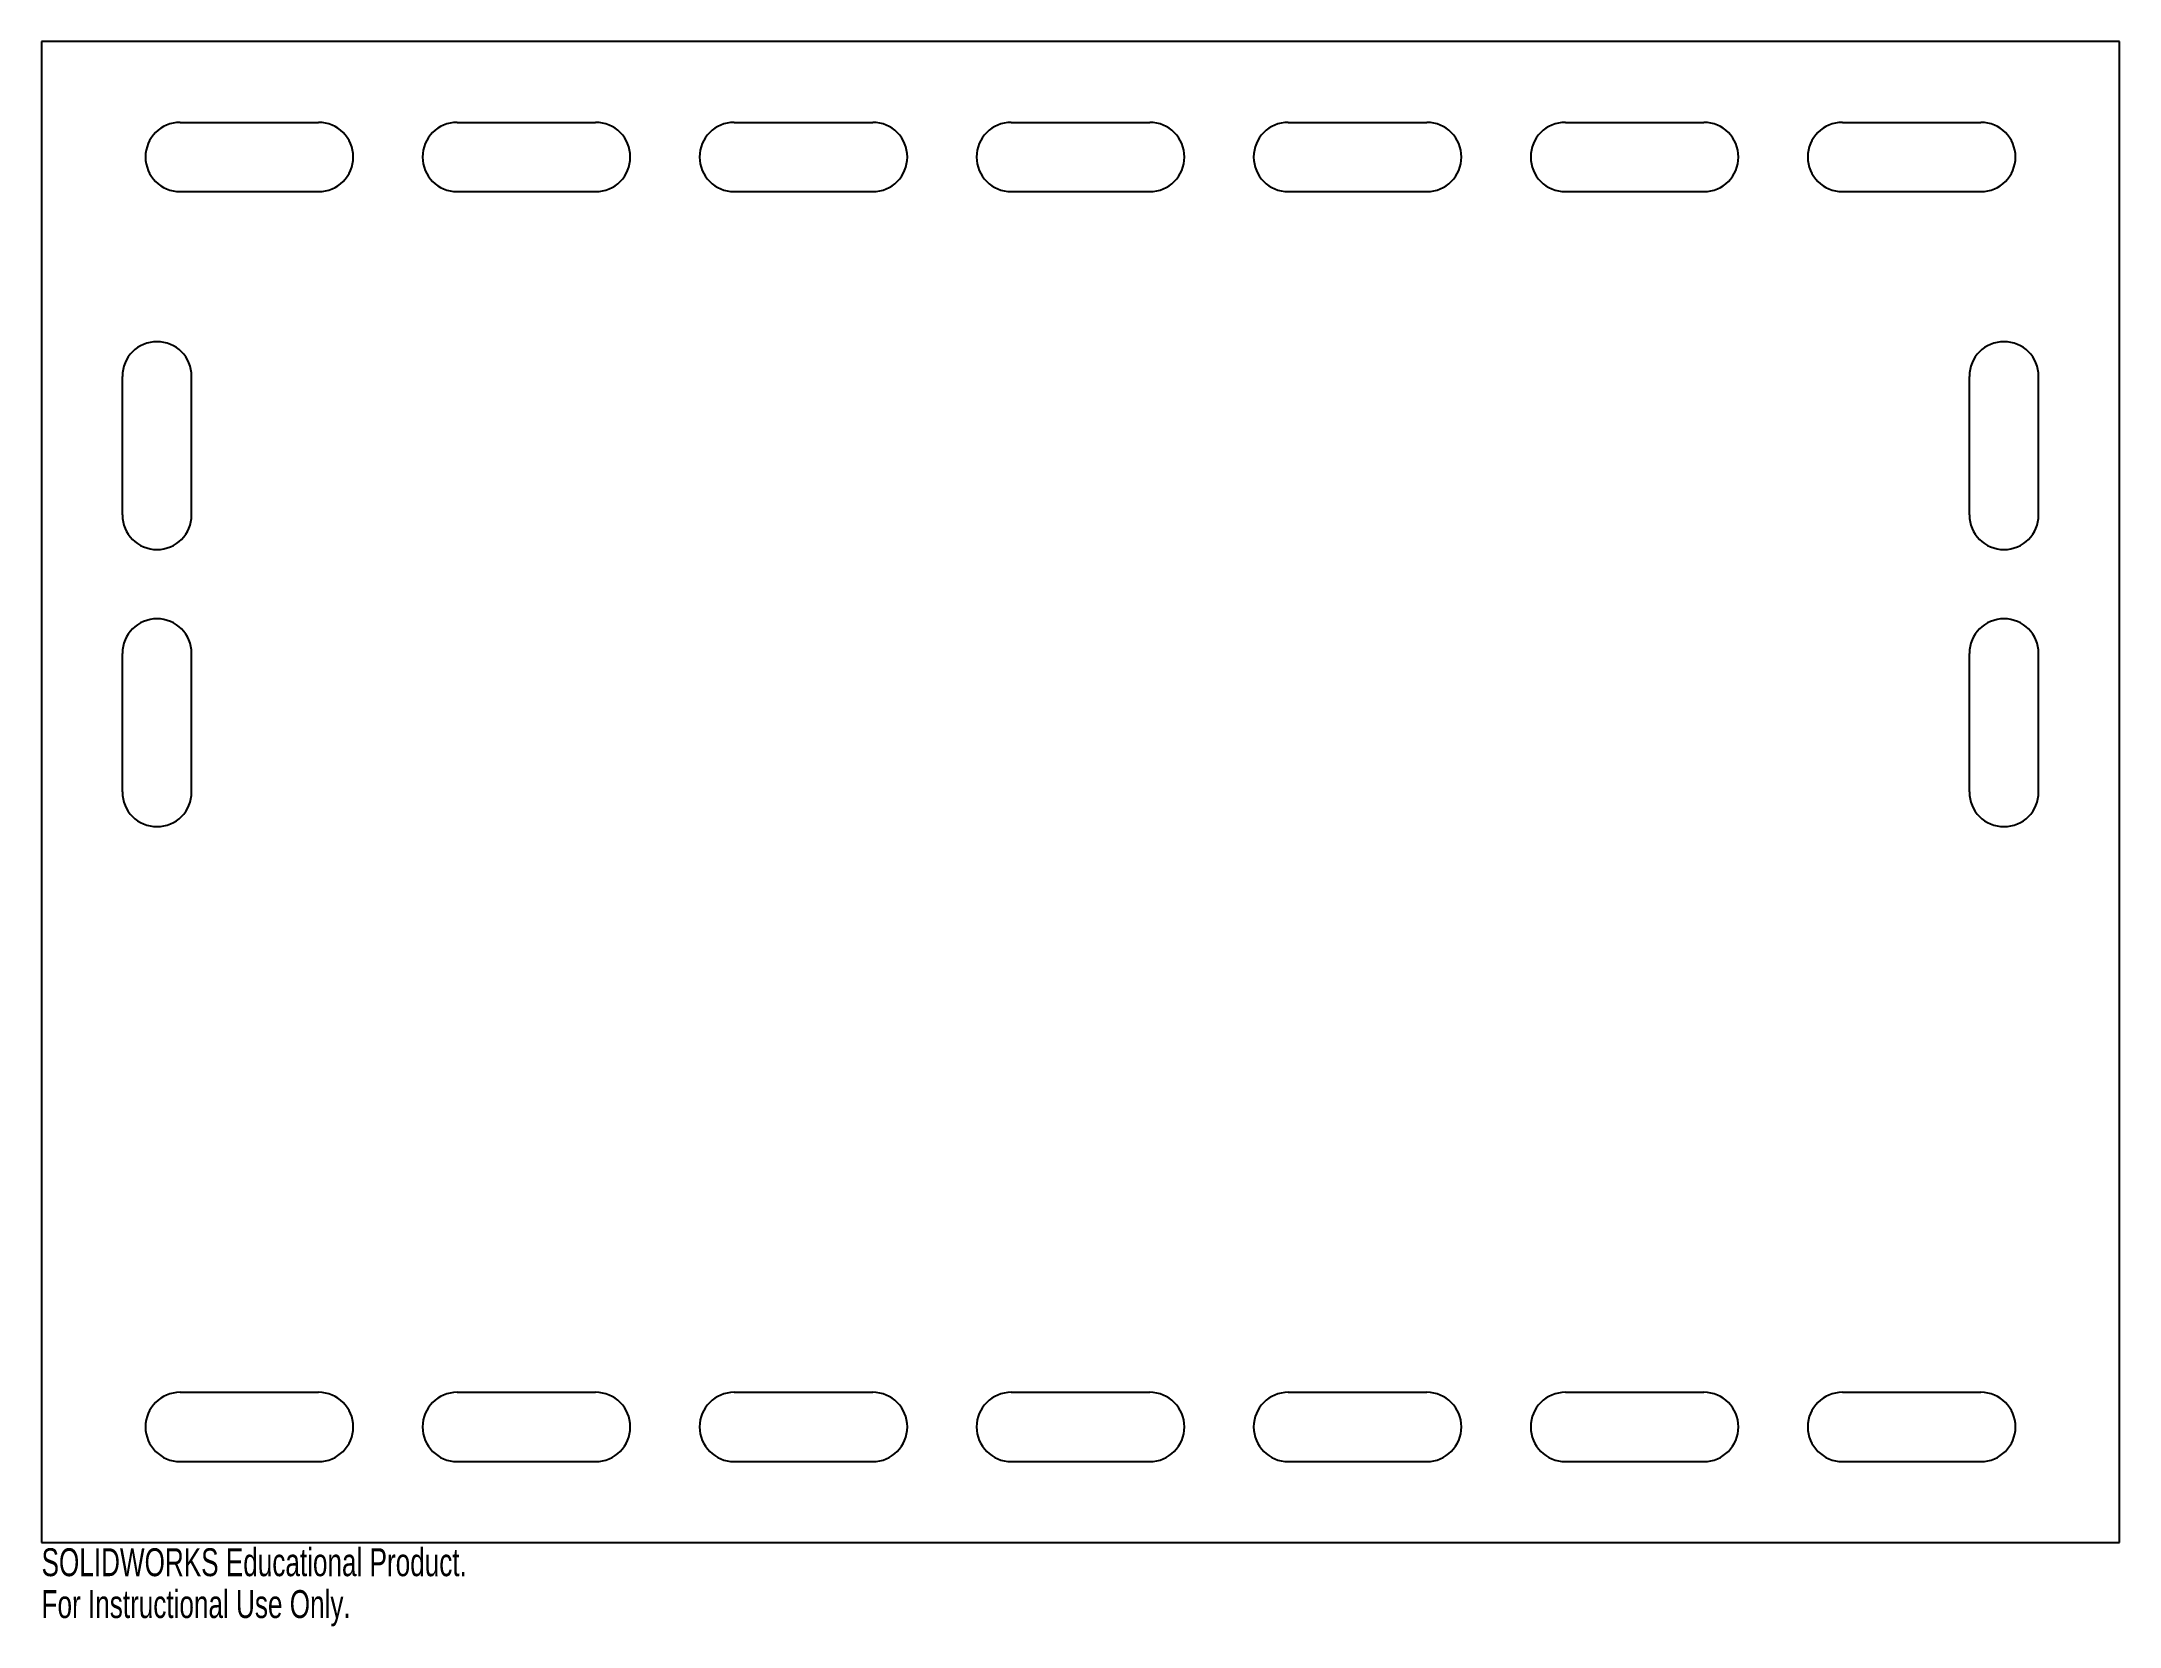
# Model space of a CAD drawing. Header units: millimetres. Extents: x 0 to 360, y -15 to 260.
import ezdxf

# ---------------------------------------------------------------- set-up
doc = ezdxf.new("R2010")
doc.units = ezdxf.units.MM
doc.styles.add('SLDTEXTSTYLE0', font='TXT', dxfattribs={"width": 0.7})

msp = doc.modelspace()

# ---------------------------------------------------------------- linework, layer by layer
at = {"color": 7, "linetype": 'Continuous', "lineweight": 25}
for p, q in [((0, 260), (0, 0)), ((360, 260), (0, 260)), ((360, 0), (360, 260)), ((24, 246), (48, 246)), ((72, 246), (96, 246)), ((120, 246), (144, 246)), ((168, 246), (192, 246)), ((216, 246), (240, 246)), ((264, 246), (288, 246)), ((312, 246), (336, 246)), ((24, 234), (48, 234)), ((72, 234), (96, 234)), ((120, 234), (144, 234)), ((168, 234), (192, 234)), ((216, 234), (240, 234)), ((264, 234), (288, 234)), ((312, 234), (336, 234)), ((14, 178), (14, 202)), ((26, 178), (26, 202)), ((334, 178), (334, 202)), ((346, 178), (346, 202)), ((14, 130), (14, 154)), ((26, 130), (26, 154)), ((334, 130), (334, 154)), ((346, 130), (346, 154)), ((24, 26), (48, 26)), ((72, 26), (96, 26)), ((120, 26), (144, 26)), ((168, 26), (192, 26)), ((216, 26), (240, 26)), ((264, 26), (288, 26)), ((312, 26), (336, 26)), ((24, 14), (48, 14)), ((72, 14), (96, 14)), ((120, 14), (144, 14)), ((168, 14), (192, 14)), ((216, 14), (240, 14)), ((264, 14), (288, 14)), ((312, 14), (336, 14)), ((0, 0), (360, 0))]:
    msp.add_line(p, q, dxfattribs=at)
for centre, start, end in [((24, 240), 90, 270), ((48, 240), 270, 90), ((72, 240), 90, 270), ((96, 240), 270, 90), ((120, 240), 90, 270), ((144, 240), 270, 90), ((168, 240), 90, 270), ((192, 240), 270, 90), ((216, 240), 90, 270), ((240, 240), 270, 90), ((264, 240), 90, 270), ((288, 240), 270, 90), ((312, 240), 90, 270), ((336, 240), 270, 90), ((20, 202), 0, 180), ((340, 202), 0, 180), ((20, 178), 180, 0), ((340, 178), 180, 0), ((20, 154), 0, 180), ((340, 154), 0, 180), ((20, 130), 180, 0), ((340, 130), 180, 0), ((24, 20), 90, 270), ((48, 20), 270, 90), ((72, 20), 90, 270), ((96, 20), 270, 90), ((120, 20), 90, 270), ((144, 20), 270, 90), ((168, 20), 90, 270), ((192, 20), 270, 90), ((216, 20), 90, 270), ((240, 20), 270, 90), ((264, 20), 90, 270), ((288, 20), 270, 90), ((312, 20), 90, 270), ((336, 20), 270, 90)]:
    msp.add_arc(centre, 6, start, end, dxfattribs=at)

# ---------------------------------------------------------------- texts
at = {"color": 7, "linetype": 'Continuous', "char_height": 4.8336, "attachment_point": 1, "style": 'SLDTEXTSTYLE0'}
for s, insert in [('SOLIDWORKS Educational Product.', (0, -1.02)), ('For Instructional Use Only.', (0, -8.27))]:
    msp.add_mtext(s, dxfattribs=dict(at, insert=insert))

doc.saveas('drawing.dxf')
